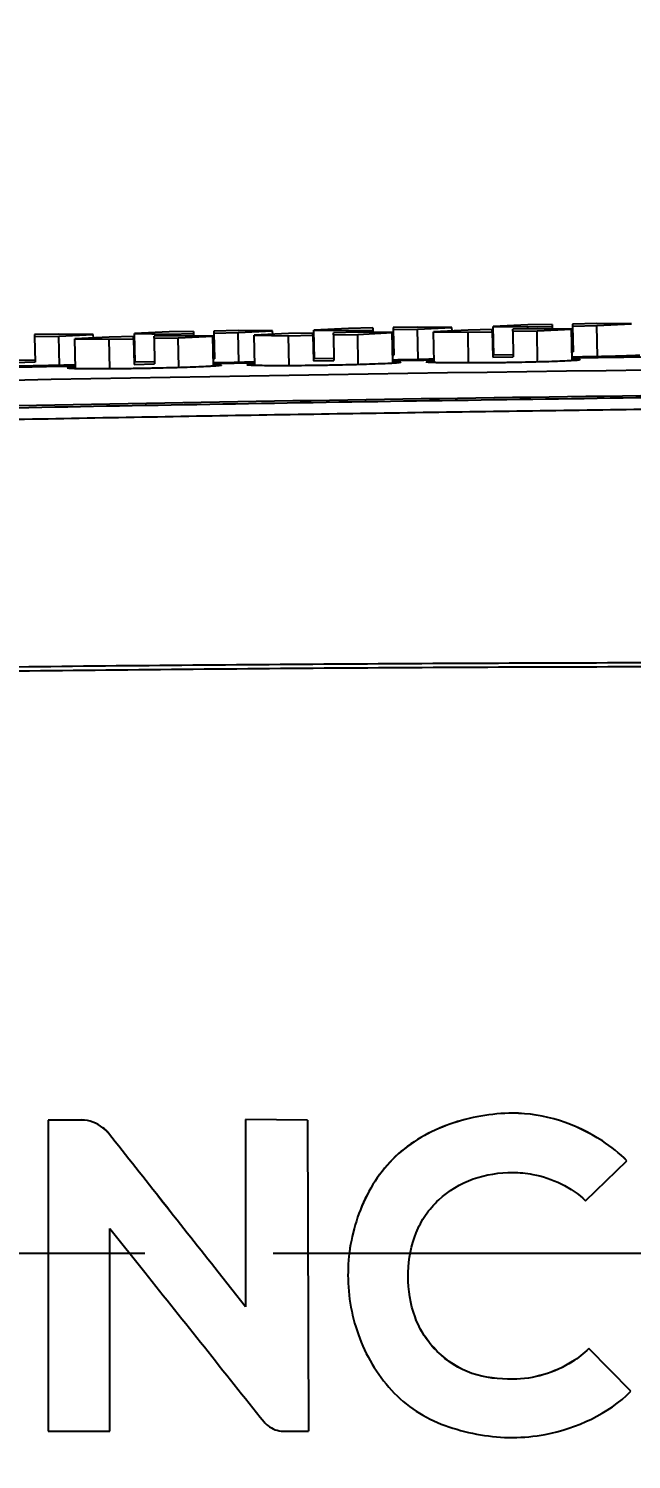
# Model space of a CAD drawing. Header units: millimetres. Extents: x 5828 to 6704, y 123 to 421.
# Drawn here: x 6386.356 to 6388.12, y 274.766 to 278.957 of the extents above; entities that cross this region are included whole.
import ezdxf

# ---------------------------------------------------------------- set-up
doc = ezdxf.new("R2010")
doc.units = ezdxf.units.MM
doc.linetypes.add('CENTER', pattern=[0.6, 0.375, -0.075, 0.075, -0.075])
for name, color, linetype in [('中心线', 7, 'Continuous'), ('外形图', 7, 'Continuous'), ('尺寸标注', 7, 'Continuous')]:
    doc.layers.add(name, color=color, linetype=linetype)
doc.styles.add('微软雅黑', font='msyh.ttc', dxfattribs={"height": 1.5})
doc.dimstyles.new('尺寸标注_1_20比例', dxfattribs={"dimtxt": 1.5, "dimasz": 1.25, "dimexe": 0.5, "dimexo": 0.4, "dimgap": 0.5, "dimtad": 1, "dimdec": 1, "dimlfac": 20, "dimdsep": 46, "dimtxsty": '微软雅黑', "dimcen": 0.09, "dimadec": 0, "dimazin": 0, "dimtp": 0.01, "dimtm": 0.01, "dimtfac": 1, "dimtdec": 1, "dimtofl": 0, "dimtmove": 0, "dimatfit": 3, "dimfxl": 1, "dimtolj": 1, "dimarcsym": 0})

# ---------------------------------------------------------------- blocks, each defined once
blk = doc.blocks.new('*D1082')
at = {"layer": 'Defpoints', "color": 0}
for p in [(6409.4545, 284.8229), (6409.4545, 280.4069), (6378.7066, 275.3693)]:
    blk.add_point(p, dxfattribs=at)
at = {"layer": '尺寸标注', "color": 0, "lineweight": -2}
for p, q in [((6378.7066, 275.7693), (6378.7066, 285.3229)), ((6409.4545, 280.8069), (6409.4545, 285.3229)), ((6379.9566, 284.8229), (6408.2045, 284.8229))]:
    blk.add_line(p, q, dxfattribs=at)
at = {"layer": '尺寸标注', "color": 0}
for points in [[(6379.9566, 285.0312), (6379.9566, 284.6146), (6378.7066, 284.8229)], [(6408.2045, 284.6146), (6408.2045, 285.0312), (6409.4545, 284.8229)]]:
    blk.add_solid(points, dxfattribs=at)
at = {"layer": '尺寸标注', "color": 0, "insert": (6394.0805, 286.0945), "char_height": 1.5, "attachment_point": 5, "style": '微软雅黑'}
blk.add_mtext('\\A1;\\A1;{\\fAlibaba PuHuiTi 3.0 55 Regular|b0|i0|c134|p18;615}', dxfattribs=at)
blk = doc.blocks.new('*D1086')
at = {"layer": 'Defpoints', "color": 0}
for p in [(6374.8045, 277.1443), (6410.7045, 221.4555), (6410.7045, 217.572)]:
    blk.add_point(p, dxfattribs=at)
at = {"layer": '尺寸标注', "color": 0, "lineweight": -2}
for p, q in [((6374.8045, 276.7443), (6374.8045, 217.072)), ((6410.7045, 221.0555), (6410.7045, 217.072)), ((6376.0545, 217.572), (6409.4545, 217.572))]:
    blk.add_line(p, q, dxfattribs=at)
at = {"layer": '尺寸标注', "color": 0}
for points in [[(6376.0545, 217.7803), (6376.0545, 217.3636), (6374.8045, 217.572)], [(6409.4545, 217.3636), (6409.4545, 217.7803), (6410.7045, 217.572)]]:
    blk.add_solid(points, dxfattribs=at)
at = {"layer": '尺寸标注', "color": 0, "insert": (6392.7545, 218.8436), "char_height": 1.5, "attachment_point": 5, "style": '微软雅黑'}
blk.add_mtext('\\A1;\\A1;{\\fAlibaba PuHuiTi 3.0 55 Regular|b0|i0|c134|p18;718}', dxfattribs=at)

msp = doc.modelspace()

# ---------------------------------------------------------------- linework, layer by layer
at = {"layer": '中心线', "linetype": 'CENTER', "ltscale": 5}
msp.add_line((6415.9466, 275.3693), (6373.1881, 275.3693), dxfattribs=at)
at = {"layer": '外形图', "linetype": 'ByBlock'}
for p, q in [((6386.4444, 278.0619), (6386.3734, 278.0605)), ((6386.5454, 278.0608), (6386.4444, 278.0619)), ((6386.7673, 278.0682), (6386.6663, 278.0632)), ((6386.6679, 277.9795), (6386.6663, 278.0632)), ((6386.6663, 278.0632), (6386.7673, 278.0621)), ((6386.8383, 278.0696), (6386.7673, 278.0682)), ((6386.7673, 278.0621), (6386.8383, 278.0635)), ((6386.7674, 278.0564), (6386.7673, 278.0621)), ((6386.8383, 278.0696), (6386.8386, 278.0565)), ((6386.8383, 278.0696), (6386.8383, 278.0635)), ((6386.8383, 278.0635), (6386.8384, 278.0565)), ((6386.9693, 278.0722), (6386.8983, 278.0708)), ((6386.8983, 278.0708), (6386.8983, 278.0647)), ((6386.8983, 278.0647), (6386.9693, 278.0661)), ((6386.8983, 278.0647), (6386.8998, 277.9897)), ((6387.0703, 278.0711), (6386.9693, 278.0722)), ((6386.9693, 278.0661), (6387.0703, 278.0711)), ((6386.971, 277.9798), (6386.9693, 278.0661)), ((6387.1172, 278.0633), (6387.0162, 278.0583)), ((6387.0705, 278.061), (6387.0703, 278.0711)), ((6387.1882, 278.0647), (6387.1172, 278.0633)), ((6387.1882, 278.0647), (6387.1897, 277.9897)), ((6387.1882, 278.0586), (6387.1882, 278.0647)), ((6387.2922, 278.0785), (6387.1912, 278.0735)), ((6387.1928, 277.9898), (6387.1912, 278.0735)), ((6387.1912, 278.0735), (6387.2922, 278.0724)), ((6387.3192, 278.0673), (6387.2482, 278.0659)), ((6387.2482, 278.0598), (6387.2482, 278.0659)), ((6387.3632, 278.0799), (6387.2922, 278.0785)), ((6387.2922, 278.0724), (6387.3632, 278.0738)), ((6387.2923, 278.0667), (6387.2922, 278.0724)), ((6387.4203, 278.0662), (6387.3192, 278.0673)), ((6387.3192, 278.0612), (6387.4203, 278.0662)), ((6387.3632, 278.0799), (6387.3635, 278.0668)), ((6387.3632, 278.0799), (6387.3632, 278.0738)), ((6387.3632, 278.0738), (6387.3633, 278.0668)), ((6387.422, 277.9765), (6387.4203, 278.0662)), ((6387.4942, 278.0825), (6387.4232, 278.0811)), ((6387.4232, 278.0811), (6387.4232, 278.075)), ((6387.4232, 278.075), (6387.4942, 278.0764)), ((6387.4232, 278.075), (6387.4247, 278)), ((6387.5952, 278.0814), (6387.4942, 278.0825)), ((6387.4942, 278.0764), (6387.5952, 278.0814)), ((6387.4959, 277.9882), (6387.4942, 278.0764)), ((6387.6421, 278.0736), (6387.5411, 278.0686)), ((6387.5429, 277.9783), (6387.5411, 278.0686)), ((6387.5411, 278.0686), (6387.6421, 278.0675)), ((6387.5954, 278.0713), (6387.5952, 278.0814)), ((6387.7131, 278.075), (6387.6421, 278.0736)), ((6387.6421, 278.0675), (6387.7131, 278.0689)), ((6387.6439, 277.9773), (6387.6421, 278.0675)), ((6387.7131, 278.0689), (6387.7131, 278.075)), ((6387.7131, 278.075), (6387.7146, 278)), ((6387.7131, 278.0689), (6387.7146, 277.9939)), ((6387.8171, 278.0888), (6387.7161, 278.0838)), ((6387.7177, 278.0001), (6387.7161, 278.0838)), ((6387.7161, 278.0838), (6387.8171, 278.0827)), ((6387.8441, 278.0776), (6387.7731, 278.0762)), ((6387.7731, 278.0701), (6387.7731, 278.0762)), ((6387.7731, 278.0701), (6387.8441, 278.0715)), ((6387.7731, 278.0701), (6387.7746, 277.9951)), ((6387.8881, 278.0902), (6387.8171, 278.0888)), ((6387.8171, 278.0827), (6387.8881, 278.0841)), ((6387.8172, 278.077), (6387.8171, 278.0827)), ((6387.9452, 278.0765), (6387.8441, 278.0776)), ((6387.8441, 278.0715), (6387.9452, 278.0765)), ((6387.8459, 277.9801), (6387.8441, 278.0715)), ((6387.8881, 278.0902), (6387.8881, 278.0841)), ((6387.8881, 278.0902), (6387.8884, 278.0771)), ((6387.8881, 278.0841), (6387.8882, 278.0771)), ((6387.947, 277.984), (6387.9452, 278.0765)), ((6388.0191, 278.0928), (6387.9481, 278.0914)), ((6387.9481, 278.0914), (6387.9481, 278.0853)), ((6387.9481, 278.0853), (6388.0191, 278.0867)), ((6387.9481, 278.0853), (6387.9496, 278.0103)), ((6388.1201, 278.0917), (6388.0191, 278.0928)), ((6388.0191, 278.0867), (6388.1201, 278.0917)), ((6388.0209, 277.9957), (6388.0191, 278.0867)), ((6386.3734, 278.0605), (6386.3734, 278.0544)), ((6386.3734, 278.0544), (6386.4444, 278.0558)), ((6386.3734, 278.0544), (6386.3749, 277.9794)), ((6386.4444, 278.0558), (6386.5454, 278.0608)), ((6386.4461, 277.9703), (6386.4444, 278.0558)), ((6386.5923, 278.053), (6386.4913, 278.048)), ((6386.493, 277.9606), (6386.4913, 278.048)), ((6386.4913, 278.048), (6386.5923, 278.0469)), ((6386.5456, 278.0507), (6386.5454, 278.0608)), ((6386.6633, 278.0544), (6386.5923, 278.053)), ((6386.5923, 278.0469), (6386.6633, 278.0483)), ((6386.594, 277.96), (6386.5923, 278.0469)), ((6386.6633, 278.0544), (6386.6648, 277.9794)), ((6386.6633, 278.0483), (6386.6633, 278.0544)), ((6386.6633, 278.0483), (6386.6648, 277.9733)), ((6386.7943, 278.057), (6386.7233, 278.0556)), ((6386.7233, 278.0495), (6386.7233, 278.0556)), ((6386.7233, 278.0495), (6386.7943, 278.0509)), ((6386.7233, 278.0495), (6386.7248, 277.9745)), ((6386.8954, 278.0559), (6386.7943, 278.057)), ((6386.7943, 278.0509), (6386.8954, 278.0559)), ((6386.7961, 277.9636), (6386.7943, 278.0509)), ((6386.8971, 277.9679), (6386.8954, 278.0559)), ((6387.0179, 277.97), (6387.0162, 278.0583)), ((6387.0162, 278.0583), (6387.1172, 278.0572)), ((6387.1172, 278.0572), (6387.1882, 278.0586)), ((6387.1189, 277.9691), (6387.1172, 278.0572)), ((6387.1882, 278.0586), (6387.1897, 277.9836)), ((6387.2482, 278.0598), (6387.3192, 278.0612)), ((6387.2482, 278.0598), (6387.2497, 277.9848)), ((6387.321, 277.9724), (6387.3192, 278.0612)), ((6386.3747, 277.9855), (6386.3149, 277.9844)), ((6386.3749, 277.9794), (6386.3149, 277.9782)), ((6386.7247, 277.9806), (6386.6648, 277.9794)), ((6386.6648, 277.9794), (6386.6648, 277.9733)), ((6386.8996, 277.9958), (6386.8965, 277.9958)), ((6386.8967, 277.9897), (6386.8998, 277.9897)), ((6387.2496, 277.9909), (6387.1897, 277.9897)), ((6387.1897, 277.9897), (6387.1897, 277.9836)), ((6387.1897, 277.9836), (6387.2497, 277.9848)), ((6387.4245, 278.0061), (6387.4214, 278.0061)), ((6387.4216, 277.9999), (6387.4247, 278)), ((6387.7745, 278.0012), (6387.7146, 278)), ((6387.7146, 278), (6387.7146, 277.9939)), ((6387.7146, 277.9939), (6387.7746, 277.9951)), ((6387.9463, 278.0163), (6387.9494, 278.0164)), ((6387.9465, 278.0102), (6387.9496, 278.0103)), ((6386.6648, 277.9733), (6386.7248, 277.9745)), ((6386.5115, 275.76), (6386.4129, 275.7599)), ((6386.4129, 275.7599), (6386.4129, 274.8487)), ((6386.5115, 275.7598), (6386.4129, 275.7597)), ((6386.5115, 275.76), (6386.5115, 275.7598)), ((6386.9913, 275.7613), (6386.9913, 275.2125)), ((6387.1723, 275.7599), (6386.9913, 275.7613)), ((6387.1723, 275.7597), (6386.9913, 275.7611)), ((6387.1723, 275.7599), (6387.1748, 274.8485)), ((6387.7731, 275.7799), (6387.7731, 275.7798)), ((6386.5896, 275.7214), (6386.5896, 275.7213)), ((6387.9862, 275.5231), (6388.1073, 275.6406)), ((6388.1073, 275.6408), (6388.1073, 275.6406)), ((6386.5934, 274.8487), (6386.5934, 275.4426)), ((6386.5934, 275.4426), (6386.6958, 275.3142)), ((6386.9913, 275.2127), (6386.9111, 275.3143)), ((6386.9913, 275.2125), (6386.9111, 275.3142)), ((6387.2909, 275.3142), (6387.2908, 275.3059)), ((6387.4667, 275.302), (6387.4669, 275.3142)), ((6387.9952, 275.0905), (6387.9952, 275.0903)), ((6388.1189, 274.9654), (6387.9952, 275.0905)), ((6388.1189, 274.9652), (6387.9952, 275.0903)), ((6387.7731, 275.0008), (6387.7731, 275.0007)), ((6388.1189, 274.9654), (6388.1189, 274.9652)), ((6386.4129, 274.8487), (6386.5934, 274.8487)), ((6387.1013, 274.8485), (6387.1748, 274.8485))]:
    msp.add_line(p, q, dxfattribs=at)
for centre, radius, start, end in [((6386.6592, 290.9358), 12.9597, 271.0507, 271.58511), ((6387.2108, 290.8946), 12.9095, 270.93682, 271.47329), ((6392.9089, -97.3176), 375.3417, 90.387174, 90.75748)]:
    msp.add_arc(centre, radius, start, end, dxfattribs=at)
for points in [[(6390.3664, 277.9775), (6387.8916, 277.96), (6385.4164, 277.9243), (6382.9432, 277.8321)], [(6387.5427, 277.9855), (6387.5024, 277.9849), (6387.4622, 277.9843), (6387.4219, 277.9837)], [(6386.4929, 277.9678), (6386.3803, 277.9656), (6386.2678, 277.9634), (6386.1552, 277.9611)], [(6387.0178, 277.9772), (6386.9775, 277.9765), (6386.9372, 277.9758), (6386.8969, 277.9751)], [(6386.9111, 275.3143), (6386.8039, 275.45), (6386.6967, 275.5857), (6386.5896, 275.7214)], [(6386.9111, 275.3142), (6386.8039, 275.4499), (6386.6967, 275.5856), (6386.5896, 275.7213)], [(6386.6958, 275.3142), (6386.8122, 275.1681), (6386.9287, 275.0221), (6387.0451, 274.8761)]]:
    msp.add_open_spline(points, degree=3, dxfattribs=at)
for points, knots in [([(6387.4449, 277.9791), (6387.4449, 277.9787), (6387.4427, 277.9785), (6387.4401, 277.9779), (6387.4344, 277.9774), (6387.4272, 277.9768), (6387.4177, 277.9762), (6387.4015, 277.9753), (6387.377, 277.9742), (6387.3434, 277.973), (6387.305, 277.9719), (6387.2633, 277.9709), (6387.22, 277.9701), (6387.1767, 277.9695), (6387.135, 277.9692), (6387.0966, 277.9691), (6387.0629, 277.9692), (6387.0384, 277.9695), (6387.0222, 277.9698), (6387.0127, 277.9701), (6387.0055, 277.9705), (6386.9997, 277.9708), (6386.9971, 277.9713), (6386.995, 277.9715), (6386.995, 277.9719)], [0, 0, 0, 0, 0.002649, 0.009935, 0.021904, 0.038461, 0.059452, 0.084679, 0.146833, 0.222544, 0.308908, 0.402609, 0.500049, 0.597487, 0.691181, 0.777535, 0.853233, 0.915372, 0.940591, 0.961573, 0.978122, 0.990082, 0.997359, 1, 1, 1, 1]), ([(6387.422, 277.9808), (6387.4253, 277.9807), (6387.4308, 277.9805), (6387.4385, 277.9803), (6387.4419, 277.9796), (6387.4449, 277.9796), (6387.4449, 277.9791)], [0, 0, 0, 0, 0.430557, 0.742581, 0.932416, 1, 1, 1, 1]), ([(6387.9699, 277.9866), (6387.9699, 277.9862), (6387.9677, 277.986), (6387.9651, 277.9854), (6387.9594, 277.985), (6387.9521, 277.9843), (6387.9427, 277.9838), (6387.9264, 277.9829), (6387.9019, 277.9819), (6387.8683, 277.9807), (6387.8299, 277.9797), (6387.7883, 277.9788), (6387.7449, 277.9781), (6387.7016, 277.9776), (6387.6599, 277.9773), (6387.6215, 277.9772), (6387.5879, 277.9774), (6387.5634, 277.9778), (6387.5471, 277.9782), (6387.5377, 277.9785), (6387.5304, 277.9789), (6387.5247, 277.9791), (6387.5221, 277.9797), (6387.5199, 277.9798), (6387.5199, 277.9802)], [0, 0, 0, 0, 0.002647, 0.009931, 0.021899, 0.038454, 0.059443, 0.084668, 0.14682, 0.222529, 0.308891, 0.402591, 0.50003, 0.597468, 0.691163, 0.777517, 0.853218, 0.91536, 0.94058, 0.961565, 0.978115, 0.990078, 0.997357, 1, 1, 1, 1]), ([(6387.5199, 277.9802), (6387.5199, 277.9807), (6387.5228, 277.9808), (6387.5262, 277.9817), (6387.5339, 277.982), (6387.5394, 277.9825), (6387.5427, 277.9826)], [0, 0, 0, 0, 0.067696, 0.25757, 0.569554, 1, 1, 1, 1]), ([(6388.1449, 277.9996), (6388.1449, 277.9993), (6388.1429, 277.9996), (6388.1408, 277.9989), (6388.1359, 277.9989), (6388.1297, 277.9985), (6388.1215, 277.9983), (6388.1076, 277.9978), (6388.0864, 277.9972), (6388.057, 277.9964), (6388.0231, 277.9957), (6387.9859, 277.995), (6387.9601, 277.9946), (6387.9468, 277.9944)], [0, 0, 0, 0, 0.004803, 0.018825, 0.042007, 0.074166, 0.115042, 0.164301, 0.286281, 0.436111, 0.608879, 0.798919, 1, 1, 1, 1]), ([(6387.947, 277.9884), (6387.9503, 277.9883), (6387.9558, 277.988), (6387.9635, 277.9879), (6387.9669, 277.9871), (6387.9698, 277.9871), (6387.9699, 277.9866)], [0, 0, 0, 0, 0.430525, 0.742538, 0.932386, 1, 1, 1, 1]), ([(6386.4928, 277.9716), (6386.4328, 277.9698), (6386.3203, 277.9674), (6386.2078, 277.9657), (6386.1552, 277.9656)], [0, 0, 0, 0, 0.53334, 1, 1, 1, 1]), ([(6386.92, 277.9706), (6386.92, 277.9702), (6386.9178, 277.97), (6386.9152, 277.9693), (6386.9095, 277.9689), (6386.9022, 277.9682), (6386.8928, 277.9676), (6386.8765, 277.9667), (6386.8521, 277.9656), (6386.8184, 277.9643), (6386.78, 277.9631), (6386.7384, 277.9621), (6386.6951, 277.9612), (6386.6517, 277.9605), (6386.6101, 277.96), (6386.5717, 277.9598), (6386.538, 277.9599), (6386.5135, 277.9601), (6386.4973, 277.9605), (6386.4878, 277.9607), (6386.4806, 277.9611), (6386.4748, 277.9613), (6386.4722, 277.9619), (6386.47, 277.962), (6386.47, 277.9624)], [0, 0, 0, 0, 0.002651, 0.009939, 0.02191, 0.038469, 0.059462, 0.08469, 0.146848, 0.222561, 0.308927, 0.402629, 0.50007, 0.597508, 0.691201, 0.777553, 0.853249, 0.915385, 0.940602, 0.961582, 0.978128, 0.990087, 0.997361, 1, 1, 1, 1]), ([(6386.47, 277.9624), (6386.47, 277.9629), (6386.473, 277.963), (6386.4764, 277.9639), (6386.484, 277.9643), (6386.4895, 277.9647), (6386.4928, 277.9649)], [0, 0, 0, 0, 0.067763, 0.257663, 0.569625, 1, 1, 1, 1]), ([(6386.8971, 277.9723), (6386.9004, 277.9722), (6386.9059, 277.972), (6386.9136, 277.9718), (6386.917, 277.9711), (6386.92, 277.9711), (6386.92, 277.9706)], [0, 0, 0, 0, 0.430592, 0.742626, 0.932449, 1, 1, 1, 1]), ([(6386.995, 277.9719), (6386.995, 277.9724), (6386.9979, 277.9724), (6387.0013, 277.9733), (6387.0089, 277.9737), (6387.0145, 277.9741), (6387.0177, 277.9743)], [0, 0, 0, 0, 0.067728, 0.257615, 0.569588, 1, 1, 1, 1]), ([(6388.9515, 277.8902), (6388.3799, 277.8842), (6387.2366, 277.8696), (6385.8077, 277.8421), (6384.6647, 277.8132), (6383.8076, 277.7877), (6382.9506, 277.7581), (6382.0937, 277.7239), (6381.3799, 277.6913), (6380.8089, 277.6627), (6380.3807, 277.6398), (6379.9527, 277.6156), (6379.5247, 277.59), (6379.1681, 277.5672), (6378.8829, 277.5486), (6378.6691, 277.5334), (6378.455, 277.5205), (6378.2431, 277.4857), (6378.0356, 277.4309), (6377.8344, 277.3562), (6377.6413, 277.2623), (6377.3975, 277.1129), (6377.1216, 276.8829), (6376.8503, 276.5482), (6376.582, 276.0426), (6376.4387, 275.3268), (6376.5791, 274.6104), (6376.8454, 274.1037), (6377.1153, 273.7679), (6377.3903, 273.5367), (6377.6335, 273.3864), (6377.8261, 273.2917), (6378.027, 273.2162), (6378.2343, 273.1606), (6378.4461, 273.1248), (6378.6601, 273.1114), (6378.874, 273.0965), (6379.1592, 273.0778), (6379.5158, 273.055), (6379.9438, 273.0293), (6380.3718, 273.0051), (6380.8, 272.9822), (6381.3709, 272.9535), (6382.0848, 272.9209), (6382.9416, 272.8867), (6383.7986, 272.857), (6384.6558, 272.8314), (6385.7988, 272.8025), (6387.2277, 272.775), (6388.371, 272.7603), (6388.9426, 272.7543)], [0, 0, 0, 0, 0.062536, 0.125072, 0.15634, 0.187608, 0.218876, 0.250144, 0.281412, 0.297046, 0.31268, 0.328314, 0.343948, 0.359582, 0.367399, 0.375216, 0.383032, 0.390847, 0.398661, 0.406475, 0.414289, 0.422103, 0.437713, 0.453322, 0.46893, 0.5, 0.53107, 0.546679, 0.562288, 0.577897, 0.585711, 0.593525, 0.601339, 0.609153, 0.616968, 0.624784, 0.632601, 0.640418, 0.656052, 0.671686, 0.68732, 0.702954, 0.718588, 0.749856, 0.781124, 0.812392, 0.84366, 0.874928, 0.937464, 1, 1, 1, 1]), ([(6388.3979, 277.8791), (6388.1965, 277.8756), (6387.7934, 277.8702), (6386.9871, 277.8581), (6385.9791, 277.8395), (6384.7696, 277.8106), (6383.5604, 277.7742), (6382.3514, 277.7294), (6381.1428, 277.675), (6379.9348, 277.61), (6379.1298, 277.5595), (6378.7275, 277.5317)], [0, 0, 0, 0, 0.062464, 0.124966, 0.249971, 0.374976, 0.499981, 0.624986, 0.74999, 0.874995, 1, 1, 1, 1]), ([(6388.402, 277.8453), (6388.1582, 277.8411), (6387.6705, 277.8344), (6386.939, 277.823), (6386.2073, 277.8095), (6385.2318, 277.7883), (6384.0126, 277.7555), (6383.0375, 277.7213), (6382.55, 277.7019)], [0, 0, 0, 0, 0.124947, 0.249954, 0.374962, 0.49997, 0.749985, 1, 1, 1, 1]), ([(6380.2244, 276.9238), (6380.9054, 276.9529), (6382.2678, 277.0037), (6384.3122, 277.0583), (6386.0162, 277.086), (6387.3795, 277.0977), (6388.0612, 277.0996), (6388.402, 277.1007)], [0, 0, 0, 0, 0.25, 0.499999, 0.749999, 0.875, 1, 1, 1, 1]), ([(6380.2327, 276.9076), (6380.9131, 276.937), (6382.2741, 276.9888), (6383.9759, 277.0358), (6385.3377, 277.0624), (6386.3591, 277.0768), (6387.3805, 277.0858), (6388.0615, 277.0884), (6388.402, 277.0878)], [0, 0, 0, 0, 0.25, 0.499999, 0.624999, 0.75, 0.875, 1, 1, 1, 1]), ([(6386.5896, 275.7214), (6386.585, 275.7274), (6386.5639, 275.7483), (6386.5336, 275.76), (6386.5115, 275.76)], [0, 0, 0, 0, 0.252929, 1, 1, 1, 1]), ([(6386.5896, 275.7213), (6386.585, 275.7272), (6386.5639, 275.7481), (6386.5336, 275.7599), (6386.5115, 275.7598)], [0, 0, 0, 0, 0.252929, 1, 1, 1, 1]), ([(6387.7731, 275.7799), (6387.7419, 275.7799), (6387.6794, 275.7739), (6387.5885, 275.7503), (6387.5026, 275.7116), (6387.4016, 275.637), (6387.316, 275.5011), (6387.2919, 275.3765), (6387.2909, 275.3143)], [0, 0, 0, 0, 0.12535, 0.250721, 0.376041, 0.501265, 0.750364, 1, 1, 1, 1]), ([(6387.7731, 275.7798), (6387.7419, 275.7798), (6387.6794, 275.7738), (6387.5885, 275.7501), (6387.5026, 275.7114), (6387.4016, 275.6368), (6387.316, 275.5009), (6387.2919, 275.3763), (6387.2909, 275.3142)], [0, 0, 0, 0, 0.12535, 0.250721, 0.376041, 0.501265, 0.750364, 1, 1, 1, 1]), ([(6388.1073, 275.6408), (6388.0854, 275.6624), (6387.9895, 275.7388), (6387.8646, 275.7799), (6387.7731, 275.7799)], [0, 0, 0, 0, 0.252242, 1, 1, 1, 1]), ([(6388.1073, 275.6406), (6388.0854, 275.6622), (6387.9895, 275.7386), (6387.8646, 275.7798), (6387.7731, 275.7798)], [0, 0, 0, 0, 0.252242, 1, 1, 1, 1]), ([(6387.4669, 275.3142), (6387.4681, 275.3534), (6387.4791, 275.4129), (6387.5161, 275.4828), (6387.5681, 275.5424), (6387.6545, 275.5947), (6387.7339, 275.6063), (6387.7731, 275.6063)], [0, 0, 0, 0, 0.249878, 0.375217, 0.500566, 0.750026, 1, 1, 1, 1]), ([(6387.7731, 275.6063), (6387.7926, 275.6063), (6387.8695, 275.5988), (6387.945, 275.5635), (6387.9862, 275.5231)], [0, 0, 0, 0, 0.252357, 1, 1, 1, 1]), ([(6387.2908, 275.3059), (6387.2908, 275.2429), (6387.3085, 275.147), (6387.365, 275.0334), (6387.4233, 274.9576), (6387.498, 274.8973), (6387.5855, 274.8586), (6387.678, 274.8356), (6387.7414, 274.8299), (6387.7731, 274.8299)], [0, 0, 0, 0, 0.249251, 0.374385, 0.499473, 0.624471, 0.749573, 0.874792, 1, 1, 1, 1]), ([(6387.7731, 275.0007), (6387.7329, 275.0007), (6387.6507, 275.008), (6387.5631, 275.065), (6387.512, 275.1277), (6387.4761, 275.2004), (6387.4667, 275.2618), (6387.4667, 275.302)], [0, 0, 0, 0, 0.250091, 0.499317, 0.624695, 0.750068, 1, 1, 1, 1]), ([(6387.7731, 275.0008), (6387.7329, 275.0008), (6387.6508, 275.0082), (6387.5632, 275.0652), (6387.5121, 275.1278), (6387.4761, 275.2005), (6387.4667, 275.2618), (6387.4667, 275.302)], [0, 0, 0, 0, 0.250091, 0.499318, 0.624696, 0.750069, 1, 1, 1, 1]), ([(6387.9952, 275.0905), (6387.9808, 275.076), (6387.9169, 275.0257), (6387.8337, 275.0008), (6387.7731, 275.0008)], [0, 0, 0, 0, 0.252059, 1, 1, 1, 1]), ([(6387.9952, 275.0903), (6387.9808, 275.0758), (6387.9169, 275.0255), (6387.8337, 275.0007), (6387.7731, 275.0007)], [0, 0, 0, 0, 0.252059, 1, 1, 1, 1]), ([(6387.7731, 274.8299), (6387.8047, 274.8299), (6387.9296, 274.8421), (6388.0521, 274.8994), (6388.1189, 274.9652)], [0, 0, 0, 0, 0.252412, 1, 1, 1, 1]), ([(6387.0451, 274.8761), (6387.0484, 274.8719), (6387.0636, 274.8569), (6387.0854, 274.8485), (6387.1013, 274.8485)], [0, 0, 0, 0, 0.252852, 1, 1, 1, 1])]:
    msp.add_open_spline(points, degree=3, knots=knots, dxfattribs=at)

# ---------------------------------------------------------------- dimensions: what is measured, and where the dimension line sits
at = {"layer": '尺寸标注'}
for base, p1, p2, picture, middle in [((6409.4545, 284.8229), (6378.7066, 275.3693), (6409.4545, 280.4069), '*D1082', (6394.0805, 286.0945)), ((6410.7045, 217.572), (6374.8045, 277.1443), (6410.7045, 221.4555), '*D1086', (6392.7545, 218.8436))]:
    dim = msp.add_linear_dim(base=base, p1=p1, p2=p2, text='\\A1;{\\fAlibaba PuHuiTi 3.0 55 Regular|b0|i0|c134|p18;<>}', dimstyle='尺寸标注_1_20比例', dxfattribs=at)
    dim.commit()
    dim.dimension.update_dxf_attribs({"geometry": picture, "text_midpoint": middle})

doc.saveas('drawing.dxf')
